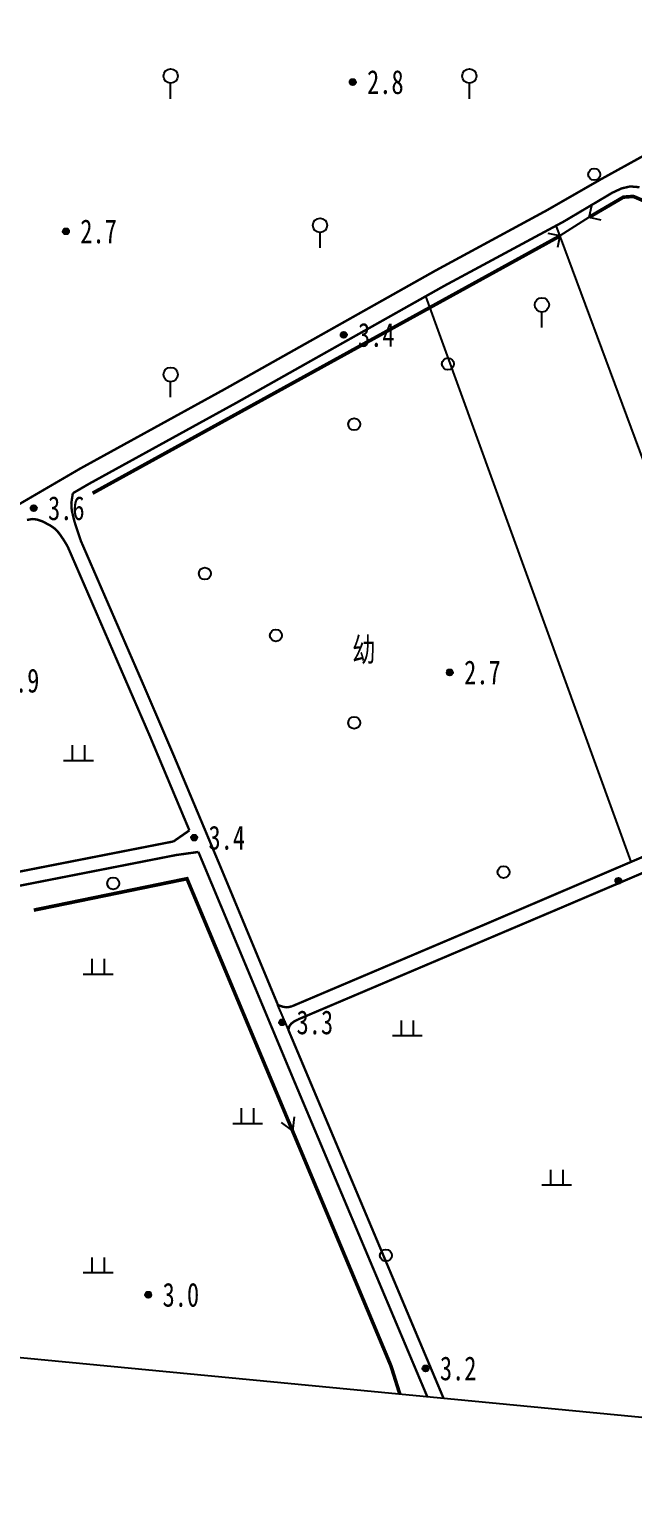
# Model space of a CAD drawing. Header units: metres. Extents: x 494039 to 619385, y 3351420 to 3402703.
# Drawn here: x 591893.5 to 591994.4, y 3392225.5 to 3392473 of the extents above; entities that cross this region are included whole.
import ezdxf
from ezdxf.enums import TextEntityAlignment as Align

# ---------------------------------------------------------------- set-up
doc = ezdxf.new("R2010")
doc.units = ezdxf.units.M
for name, pattern in [('2180', [0]), ('4410a', [0]), ('9610', [0])]:
    doc.linetypes.add(name, pattern=pattern)
for name, color, linetype in [('220200', 130, 'Continuous'), ('220900', 130, '2180'), ('261301', 141, 'Continuous'), ('420500', 8, 'Continuous'), ('440100', 8, 'Continuous'), ('510301', 8, 'Continuous'), ('720100', 8, 'Continuous'), ('810100', 8, '9610'), ('810302', 8, 'Continuous'), ('810401', 8, 'Continuous'), ('810502', 8, 'Continuous'), ('范围线', 8, 'Continuous')]:
    doc.layers.add(name, color=color, linetype=linetype)

# ---------------------------------------------------------------- blocks, each defined once
blk = doc.blocks.new('gc170')
at = {"linetype": 'Continuous'}
blk.add_circle((0, 0), 0.5, dxfattribs=at)
blk = doc.blocks.new('gu')
at = {"flags": 128}
for points in [[(3.75, 0), (-3.75, 0)], [(2.71, -0.6), (3.75, 0), (3.75, 0), (2.71, 0.6)]]:
    blk.add_lwpolyline(points, dxfattribs=at)
blk = doc.blocks.new('p_point')
for radius in [0.25, 0.2, 0.15, 0.1, 0.05]:
    blk.add_circle((0, 0), radius)
blk.add_point((0, 0))
blk = doc.blocks.new('vm')
at = {"linetype": 'Continuous'}
for p, q in [((-0.5, 0), (-0.5, 1.3)), ((0.5, 1.3), (0.5, 0)), ((1.25, 0), (-1.25, 0))]:
    blk.add_line(p, q, dxfattribs=at)
blk = doc.blocks.new('gc325')
blk.add_line((0, 0), (0, 1.3))
blk.add_circle((0, 1.9), 0.6)
blk = doc.blocks.new('1-3&1-4')
at = {"layer": '220200', "color": 141, "linetype": 'Continuous', "const_width": 0.6, "flags": 128}
for points in [[(592000.8888, 3392439.53), (591996.8406, 3392444.0582), (591994.5078, 3392445.0537), (591992.8549, 3392444.9246), (591987.1426, 3392441.5774)], [(591894.1747, 3392325.5136), (591919.8085, 3392330.7759), (591953.9684, 3392249.1443), (591955.4303, 3392244.4809)]]:
    blk.add_lwpolyline(points, dxfattribs=at)
at = {"layer": '220200', "color": 141, "linetype": 'Continuous', "const_width": 0.6, "elevation": 3.4496, "flags": 128}
blk.add_lwpolyline([(591982.24, 3392438.4289), (591904.0171, 3392395.3436)], dxfattribs=at)
at = {"layer": '220900', "color": 141, "linetype": 'Continuous'}
for p, q in [((591987.1426, 3392441.5774), (591987.5684, 3392443.5316)), ((591987.1426, 3392441.5774), (591989.0968, 3392441.1516)), ((591982.24, 3392438.4289), (591980.2858, 3392438.8547)), ((591982.24, 3392438.4289), (591981.8142, 3392436.4747))]:
    blk.add_line(p, q, dxfattribs=at)
at = {"layer": '220900', "color": 141, "linetype": '2180', "elevation": 3.4496, "flags": 128}
blk.add_lwpolyline([(591987.1426, 3392441.5774), (591982.24, 3392438.4289)], dxfattribs=at)
at = {"layer": '420500', "color": 8, "linetype": 'Continuous', "const_width": 0.4, "flags": 128}
for points in [[(592034.3491, 3392389.9149), (592029.073, 3392398.6005), (592020.9747, 3392409.2673), (592018.3815, 3392413.1757), (592015.9094, 3392417.41), (592012.9049, 3392423.5153), (592006.7073, 3392437.6169), (591998.1667, 3392452.931), (591989.1399, 3392447.9474), (591979.9656, 3392442.6823), (591961.4477, 3392432.6478), (591925.9795, 3392412.6892), (591901.9856, 3392399.4926), (591888.9574, 3392391.8872)], [(591995.5555, 3392446.5905), (591993.9913, 3392446.7225), (591992.5717, 3392446.3937), (591991.0169, 3392445.6737), (591982.8492, 3392440.8264), (591962.8805, 3392430.0732), (591928.1398, 3392410.5159), (591903.4388, 3392396.9272), (591900.7101, 3392395.3369)], [(591902.0255, 3392387.4189), (591900.9748, 3392390.6056), (591900.5721, 3392392.2678), (591900.492, 3392392.8223), (591900.4584, 3392393.7189), (591900.7101, 3392395.3369)], [(591899.8187, 3392386.4629), (591899.1051, 3392387.6272), (591898.3749, 3392388.6805), (591897.9327, 3392389.1763), (591897.5925, 3392389.4799), (591896.8996, 3392389.9623), (591895.5227, 3392390.6649), (591894.655, 3392390.9462), (591893.9224, 3392391.0206), (591893.0293, 3392390.8604)], [(591917.5563, 3392337.0202), (591886.797, 3392330.9864), (591837.9449, 3392321.5402), (591819.6468, 3392317.9208), (591808.7948, 3392315.6935), (591763.3398, 3392306.154), (591748.2292, 3392303.1238), (591727.2957, 3392299.1026), (591682.4047, 3392290.6534)], [(591918.0014, 3392334.7433), (591887.2416, 3392328.7094), (591838.3982, 3392319.2648), (591820.1052, 3392315.6465), (591809.2526, 3392313.4192), (591763.7941, 3392303.8791), (591748.5066, 3392300.8133), (591727.1605, 3392296.7138), (591681.3844, 3392288.1007)], [(591921.7259, 3392335.2588), (591918.0014, 3392334.7433)], [(591960.0269, 3392244.0374), (591937.832, 3392296.7058), (591921.7259, 3392335.2588)], [(591962.7487, 3392243.7747), (591936.7778, 3392305.4623)]]:
    blk.add_lwpolyline(points, dxfattribs=at)
for points, elevation in [([(591920.2177, 3392338.8696), (591913.5673, 3392354.7343), (591899.8187, 3392386.4629)], 3.6066), ([(591935.0424, 3392309.6183), (591925.6524, 3392332.2216), (591917.6378, 3392351.3182), (591912.7113, 3392362.8105), (591902.0255, 3392387.4189)], 3.6066), ([(591920.2177, 3392338.8696), (591917.5563, 3392337.0202)], 3.7653)]:
    blk.add_lwpolyline(points, dxfattribs=dict(at, elevation=elevation))
at = {"layer": '440100', "color": 8, "linetype": '4410a', "const_width": 0.4, "flags": 128}
blk.add_lwpolyline([(591937.3734, 3392309.4054), (591969.5256, 3392323.0579), (592031.0034, 3392349.3679)], dxfattribs=at)
at = {"layer": '440100', "color": 8, "linetype": 'Continuous', "const_width": 0.4, "flags": 128}
blk.add_lwpolyline([(591938.32, 3392307.1747), (591982.7805, 3392326.0648), (592031.9846, 3392347.0617)], dxfattribs=at)
at = {"layer": '440100', "color": 8, "linetype": '4410a', "const_width": 0.4, "elevation": 3.6252, "flags": 128}
blk.add_lwpolyline([(591935.0424, 3392309.6183), (591935.8616, 3392309.3399), (591936.4177, 3392309.2412), (591936.8269, 3392309.2774), (591937.3734, 3392309.4054)], dxfattribs=at)
at = {"layer": '440100', "color": 8, "linetype": 'Continuous', "const_width": 0.4, "elevation": 3.6252, "flags": 128}
blk.add_lwpolyline([(591936.7778, 3392305.4623), (591936.9557, 3392306.0819), (591937.2651, 3392306.5067), (591937.7857, 3392306.8954), (591938.32, 3392307.1747)], dxfattribs=at)
at = {"layer": '810100', "color": 8, "linetype": '9610', "flags": 128}
for points, elevation in [([(592002.5217, 3392383.7771), (591981.5999, 3392440.1536)], 3.6579), ([(591936.7778, 3392305.4623), (591935.0424, 3392309.6183)], 3.6252)]:
    blk.add_lwpolyline(points, dxfattribs=dict(at, elevation=elevation))
blk.add_lwpolyline([(591994.1565, 3392333.607), (591959.818, 3392428.3492)], dxfattribs=at)
at = {"layer": '范围线', "color": 8, "flags": 128}
blk.add_lwpolyline([(580974.9971, 3398172.2884), (580158.1729, 3397748.7629), (583102.2681, 3395406.1495), (589376.9328, 3392493.3034), (594318.9563, 3392016.403), (594002.9657, 3392059.9931), (593709.5027, 3392110.274), (593489.39, 3392154.2585), (593446.55, 3392164.1073), (593184.0367, 3392224.4585), (592856.0894, 3392311.9807), (592630.9821, 3392379.424), (592345.2786, 3392474.0542), (592112.8421, 3392558.6278), (591835.9381, 3392668.5492), (591571.4074, 3392783.2499), (591303.4331, 3392909.9936), (591275.2655, 3392923.316), (591065.2798, 3393031.2284), (591019.813, 3393054.5939), (590886.2864, 3393127.1825), (590776.1303, 3393189.2284), (589711.9005, 3393302.4152), (583546.9224, 3396125.8295)], close=True, dxfattribs=at)
at = {"layer": '261301', "color": 141, "linetype": 'Continuous', "xscale": 2, "yscale": 2, "rotation": 292.7069487984837}
blk.add_blockref('gu', (591934.6096, 3392295.4058, 3.3247), dxfattribs=at)
at = {"layer": '510301', "color": 8, "linetype": 'Continuous', "xscale": 2, "yscale": 2}
for p in [(591987.9842, 3392448.7442, 7.2104), (591963.4928, 3392416.9958, 4.0724), (591934.6956, 3392371.524, 4.0724), (591907.4664, 3392329.9928, 4.0724), (591953.1116, 3392267.6943, 3.2997)]:
    blk.add_blockref('gc170', p, dxfattribs=at)
at = {"layer": '720100', "color": 8, "linetype": 'Continuous', "xscale": 2, "yscale": 2, "zscale": 2}
for p in [(591947.5551, 3392464.2063, 2.7519), (591899.553, 3392439.1995, 2.6867), (591946.0434, 3392421.8654, 3.422), (591894.1568, 3392392.8371, 3.6351), (591963.7982, 3392365.3329, 2.7106), (591921.0081, 3392337.6528, 3.4072), (591992.0118, 3392330.4344, 2.9304), (591935.7528, 3392306.7225, 3.2587), (591913.3271, 3392261.1014, 2.9769), (591959.7454, 3392248.7707, 3.1955)]:
    blk.add_blockref('p_point', p, dxfattribs=at)
at = {"layer": '810302', "color": 8, "linetype": 'Continuous', "xscale": 2, "yscale": 2}
for p in [(591901.6496, 3392350.5364, 4.3048), (591904.9648, 3392314.7501), (591956.6983, 3392304.4379), (591929.9648, 3392289.7501), (591981.6983, 3392279.4379), (591904.9648, 3392264.7501)]:
    blk.add_blockref('vm', p, dxfattribs=at)
at = {"layer": '810401', "color": 8, "linetype": 'Continuous', "xscale": 2, "yscale": 2}
for p in [(591917.0776, 3392461.4142), (591967.0776, 3392461.4142), (591942.0776, 3392436.4142), (591979.2148, 3392423.0885, 3.9655), (591917.0776, 3392411.4142)]:
    blk.add_blockref('gc325', p, dxfattribs=at)
at = {"layer": '810502', "color": 8, "linetype": 'Continuous', "xscale": 2, "yscale": 2}
for p in [(591947.8035, 3392406.8867), (591922.8035, 3392381.8867), (591947.8035, 3392356.8867), (591972.8035, 3392331.8867)]:
    blk.add_blockref('gc170', p, dxfattribs=at)
at = {"color": 8, "linetype": 'Continuous', "width": 0.75}
blk.add_text('幼', height=4, dxfattribs=at).set_placement((591949.4182, 3392369.2096), align=Align.MIDDLE)
at = {"layer": '720100', "color": 8, "width": 0.75}
for s, p in [('2.8', (591949.9551, 3392464.2063, 2.7519)), ('2.7', (591901.953, 3392439.1995, 2.6867)), ('3.4', (591948.4434, 3392421.8654, 3.422)), ('3.6', (591896.5568, 3392392.8371, 3.6351)), ('2.7', (591966.1982, 3392365.3329, 2.7106)), ('2.9', (591888.98, 3392363.9677, 2.9298)), ('3.4', (591923.4081, 3392337.6528, 3.4072)), ('3.3', (591938.1528, 3392306.7225, 3.2587)), ('3.0', (591915.7271, 3392261.1014, 2.9769)), ('3.2', (591962.1454, 3392248.7707, 3.1955))]:
    blk.add_text(s, height=4, dxfattribs=at).set_placement(p, align=Align.MIDDLE_LEFT)

msp = doc.modelspace()

# ---------------------------------------------------------------- block references
msp.add_blockref('1-3&1-4', (0, 0))

doc.saveas('drawing.dxf')
